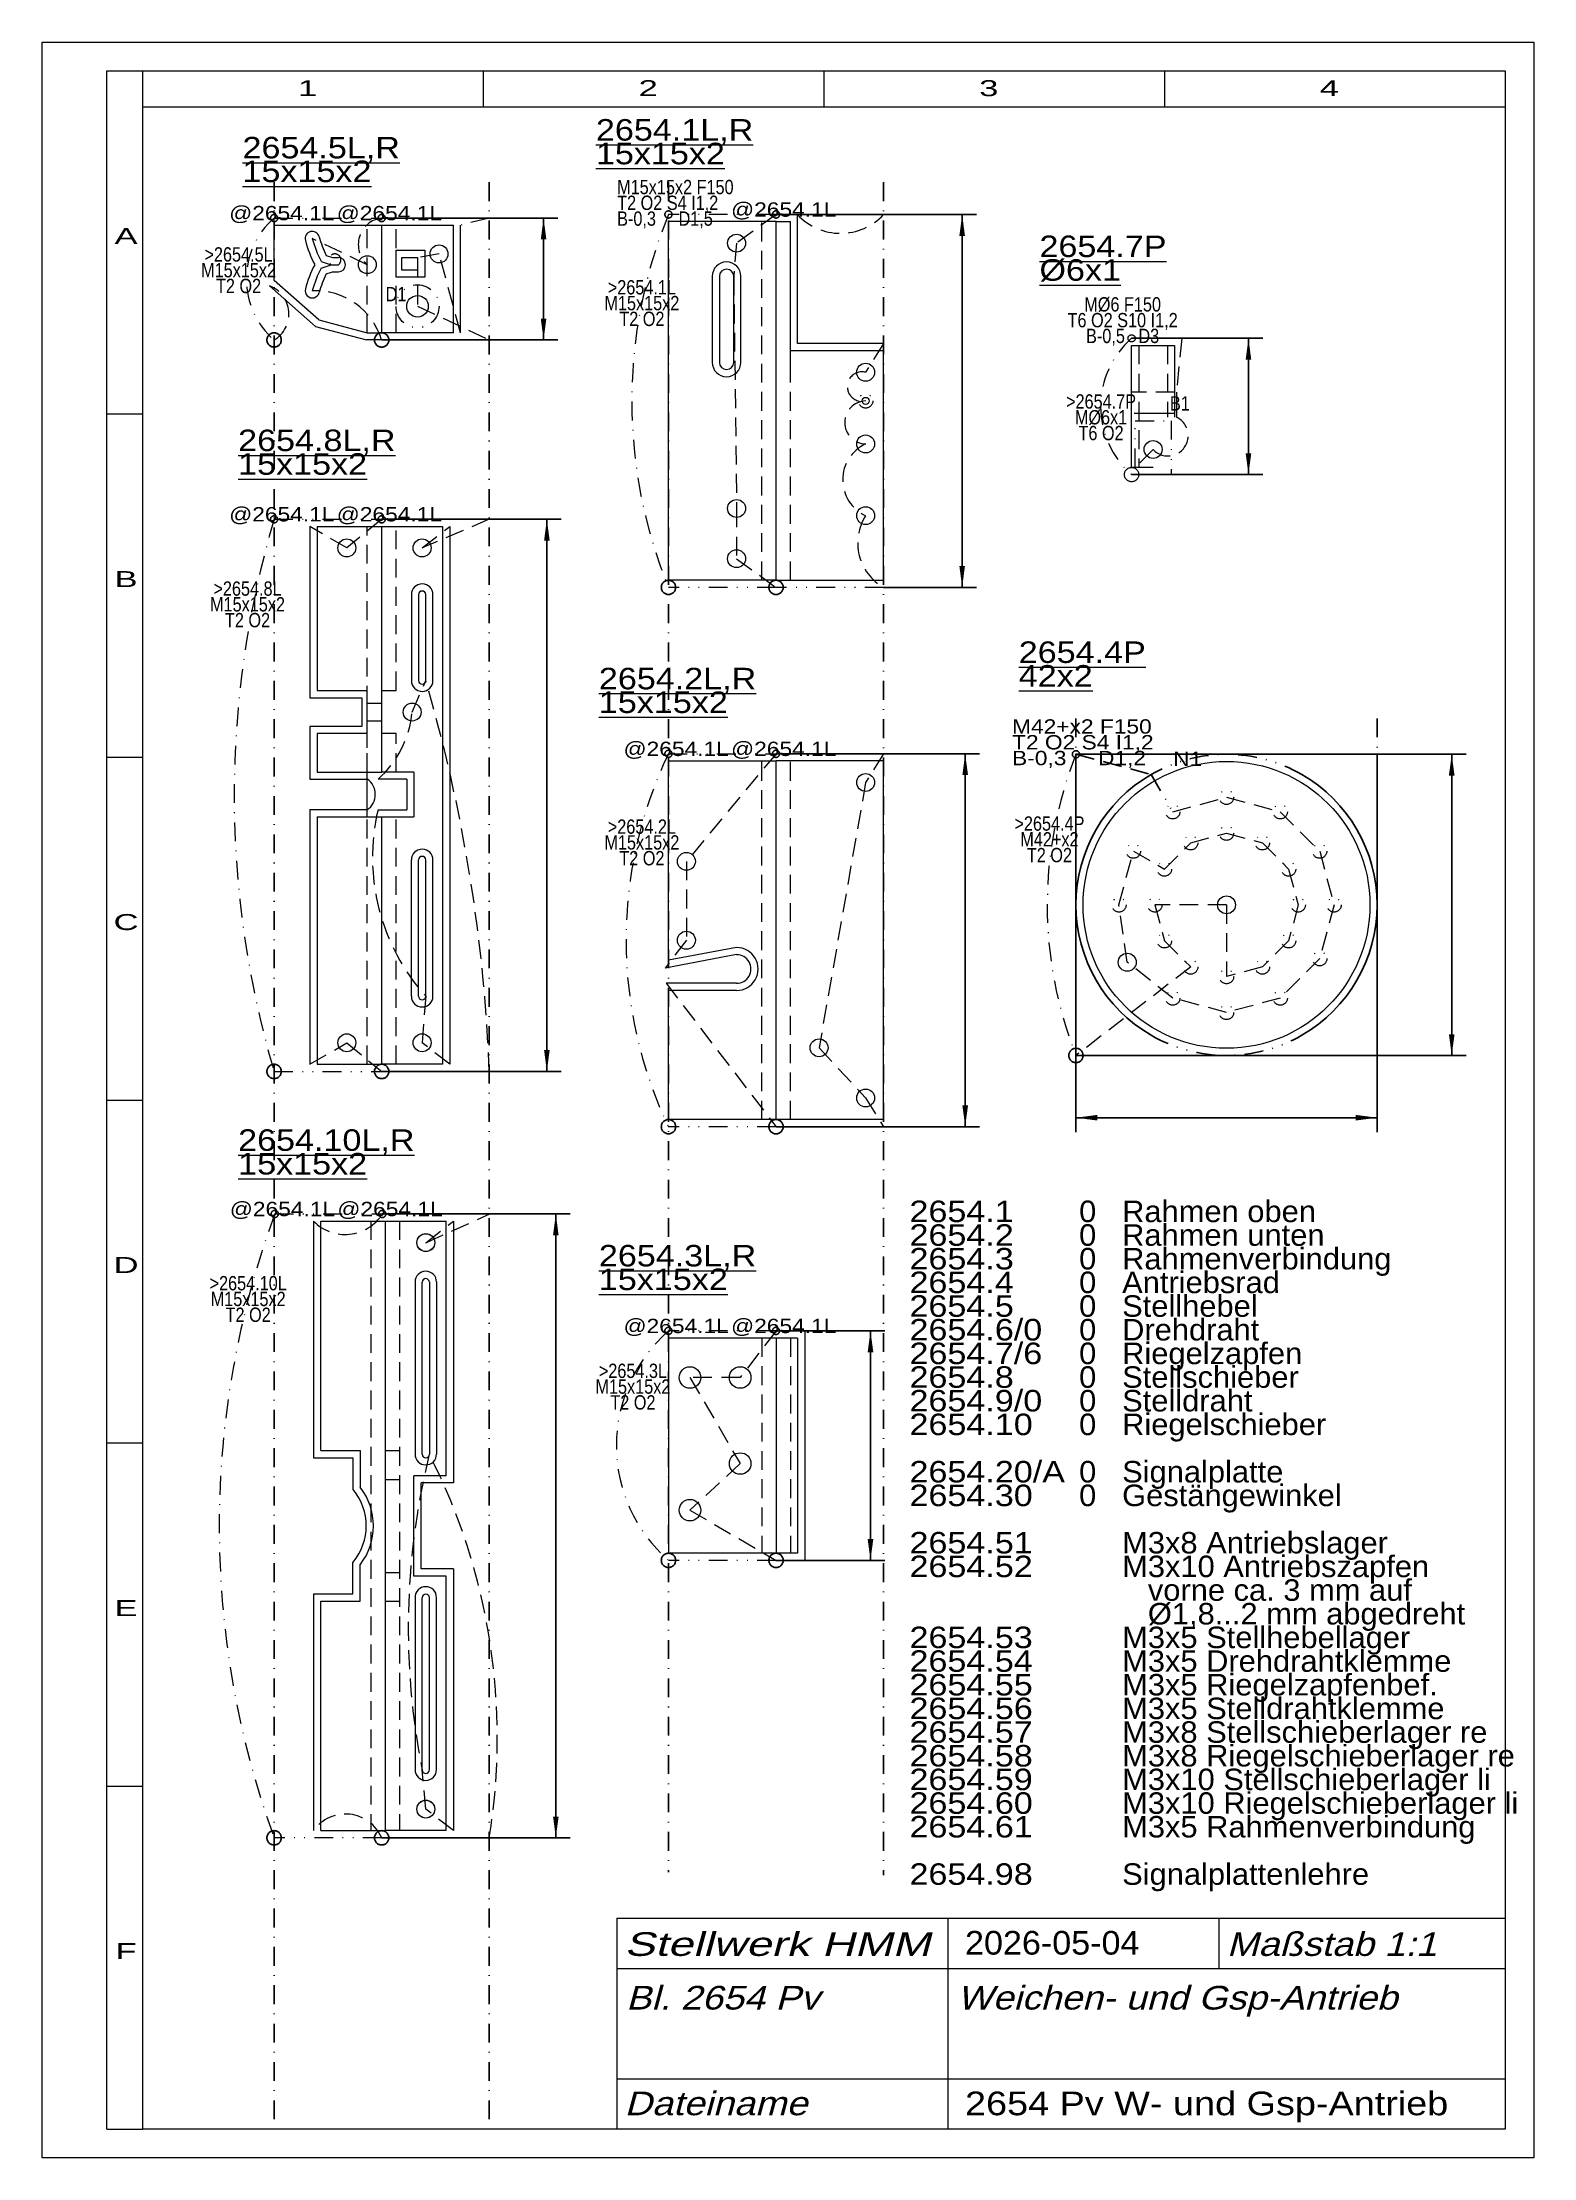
# Model space of a CAD drawing. Extents: x 1 to 209, y 1 to 296.
import ezdxf
from ezdxf.enums import TextEntityAlignment as Align

# ---------------------------------------------------------------- set-up
doc = ezdxf.new("R2010")
doc.units = 0
doc.header["$LTSCALE"] = 5.25
for name, pattern in [('DASHDOT', [1, 0.5, -0.25, 0, -0.25]), ('DASHED', [0.75, 0.5, -0.25]), ('DIVIDE', [1.25, 0.5, -0.25, 0, -0.25, 0, -0.25]), ('PHANTOM', [2.5, 1.25, -0.25, 0.25, -0.25, 0.25, -0.25])]:
    doc.linetypes.add(name, pattern=pattern)
for name, color, linetype, lineweight in [('2654_1-3 RAHMEN', 7, 'CONTINUOUS', 13), ('2654_10 RIEGELSCHIEBER', 171, 'CONTINUOUS', 13), ('2654_10L', 30, 'CONTINUOUS', 13), ('2654_10R', 14, 'CONTINUOUS', 13), ('2654_1L', 30, 'CONTINUOUS', 13), ('2654_1R', 14, 'CONTINUOUS', 13), ('2654_2L', 30, 'CONTINUOUS', 13), ('2654_2R', 14, 'CONTINUOUS', 13), ('2654_3L', 30, 'CONTINUOUS', 13), ('2654_3R', 14, 'CONTINUOUS', 13), ('2654_4 ANTRIEBSRAD', 230, 'CONTINUOUS', 13), ('2654_4P', 30, 'CONTINUOUS', 13), ('2654_5 STELLHEBEL', 150, 'CONTINUOUS', 13), ('2654_5L', 30, 'CONTINUOUS', 13), ('2654_5R', 14, 'CONTINUOUS', 13), ('2654_6 RIEGELZAPFEN', 172, 'CONTINUOUS', 13), ('2654_7P', 14, 'CONTINUOUS', 13), ('2654_8 STELLSCHIEBER', 171, 'CONTINUOUS', 13), ('2654_8L', 30, 'CONTINUOUS', 13), ('2654_8R', 14, 'CONTINUOUS', 13), ('2654___ W-_ GSP-_ SIGNAL-ANTRIEB', 230, 'CONTINUOUS', 13), ('BEMAßUNG', 7, 'CONTINUOUS', 25), ('BESCHRIFTUNG', 7, 'CONTINUOUS', 25), ('MITTELLINIEN', 5, 'DASHDOT', 25), ('STANDARD', 7, 'CONTINUOUS', 0)]:
    doc.layers.add(name, color=color, linetype=linetype, lineweight=lineweight)
doc.styles.add('Arial', font='arial.ttf')

# ---------------------------------------------------------------- blocks, each defined once
blk = doc.blocks.new('D310093568')
at = {"layer": 'BEMAßUNG', "color": 172}
for p, q in [((145.16, 196.71), (145.16, 144.03)), ((187.16, 196.71), (187.16, 144.03)), ((145.16, 146.03), (187.16, 146.03))]:
    blk.add_line(p, q, dxfattribs=at)
at = {"layer": 'BEMAßUNG'}
for points in [[(145.16, 146.03), (148.14, 146.42), (148.14, 145.64)], [(187.16, 146.03), (184.19, 145.64), (184.19, 146.42)]]:
    blk.add_solid(points, dxfattribs=at)
blk = doc.blocks.new('D310093312')
at = {"layer": 'BEMAßUNG', "color": 172}
for p, q in [((48.33, 229.48), (73.37, 229.48)), ((71.37, 229.48), (71.37, 152.48)), ((48.33, 152.48), (73.37, 152.48))]:
    blk.add_line(p, q, dxfattribs=at)
at = {"layer": 'BEMAßUNG'}
for points in [[(71.37, 229.48), (71.76, 226.51), (70.98, 226.51)], [(71.37, 152.48), (70.98, 155.46), (71.76, 155.46)]]:
    blk.add_solid(points, dxfattribs=at)
blk = doc.blocks.new('D310093056')
at = {"layer": 'BEMAßUNG', "color": 172}
for p, q in [((152.92, 254.72), (171.22, 254.72)), ((169.22, 254.72), (169.22, 235.72)), ((152.92, 235.72), (171.22, 235.72))]:
    blk.add_line(p, q, dxfattribs=at)
at = {"layer": 'BEMAßUNG'}
for points in [[(169.22, 254.72), (169.61, 251.74), (168.83, 251.74)], [(169.22, 235.72), (168.83, 238.69), (169.61, 238.69)]]:
    blk.add_solid(points, dxfattribs=at)
blk = doc.blocks.new('D310092800')
at = {"layer": 'BEMAßUNG', "color": 172}
for p, q in [((48.33, 271.49), (72.91, 271.49)), ((70.91, 271.49), (70.91, 254.49)), ((48.33, 254.49), (72.91, 254.49))]:
    blk.add_line(p, q, dxfattribs=at)
at = {"layer": 'BEMAßUNG'}
for points in [[(70.91, 271.49), (71.3, 268.51), (70.52, 268.51)], [(70.91, 254.49), (70.52, 257.46), (71.3, 257.46)]]:
    blk.add_solid(points, dxfattribs=at)
blk = doc.blocks.new('D310092544')
at = {"layer": 'BEMAßUNG', "color": 172}
for p, q in [((48.42, 132.61), (74.62, 132.61)), ((72.62, 132.61), (72.62, 45.61)), ((48.33, 45.61), (74.62, 45.61))]:
    blk.add_line(p, q, dxfattribs=at)
at = {"layer": 'BEMAßUNG'}
for points in [[(72.62, 132.61), (73.01, 129.63), (72.23, 129.63)], [(72.62, 45.61), (72.23, 48.58), (73.01, 48.58)]]:
    blk.add_solid(points, dxfattribs=at)
blk = doc.blocks.new('D310092288')
at = {"layer": 'BEMAßUNG', "color": 172}
for p, q in [((103.33, 271.99), (131.29, 271.99)), ((129.29, 271.99), (129.29, 219.99)), ((118.33, 219.99), (131.29, 219.99))]:
    blk.add_line(p, q, dxfattribs=at)
at = {"layer": 'BEMAßUNG'}
for points in [[(129.29, 271.99), (129.68, 269.01), (128.9, 269.01)], [(129.29, 219.99), (128.9, 222.96), (129.68, 222.96)]]:
    blk.add_solid(points, dxfattribs=at)
blk = doc.blocks.new('D310092032')
at = {"layer": 'BEMAßUNG', "color": 172}
for p, q in [((103.33, 196.78), (131.71, 196.78)), ((129.71, 196.78), (129.71, 144.78)), ((103.33, 144.78), (131.71, 144.78))]:
    blk.add_line(p, q, dxfattribs=at)
at = {"layer": 'BEMAßUNG'}
for points in [[(129.71, 196.78), (130.11, 193.8), (129.32, 193.8)], [(129.71, 144.78), (129.32, 147.75), (130.11, 147.75)]]:
    blk.add_solid(points, dxfattribs=at)
blk = doc.blocks.new('D310090496')
at = {"layer": 'BEMAßUNG', "color": 172}
for p, q in [((103.33, 116.3), (118.5, 116.3)), ((116.5, 116.3), (116.5, 84.3)), ((103.33, 84.3), (118.5, 84.3))]:
    blk.add_line(p, q, dxfattribs=at)
at = {"layer": 'BEMAßUNG'}
for points in [[(116.5, 116.3), (116.9, 113.33), (116.11, 113.33)], [(116.5, 84.3), (116.11, 87.27), (116.9, 87.27)]]:
    blk.add_solid(points, dxfattribs=at)
blk = doc.blocks.new('D310090752')
at = {"layer": 'BEMAßUNG', "color": 172}
for p, q in [((145.16, 196.71), (199.57, 196.71)), ((197.57, 196.71), (197.57, 154.71)), ((145.16, 154.71), (199.57, 154.71))]:
    blk.add_line(p, q, dxfattribs=at)
at = {"layer": 'BEMAßUNG'}
for points in [[(197.57, 196.71), (197.96, 193.73), (197.17, 193.73)], [(197.57, 154.71), (197.17, 157.68), (197.96, 157.68)]]:
    blk.add_solid(points, dxfattribs=at)

msp = doc.modelspace()

# ---------------------------------------------------------------- linework, layer by layer
at = {"layer": '2654_1-3 RAHMEN'}
for p, q in [((88.33, 220.99), (88.33, 270.99)), ((103.33, 270.99), (88.33, 270.99)), ((103.33, 220.99), (103.33, 270.99)), ((103.33, 270.99), (105.33, 270.99)), ((105.33, 250.99), (105.33, 270.99)), ((94.43, 263.37), (94.43, 251.37)), ((98.43, 251.37), (98.43, 263.37)), ((118.33, 252.99), (105.33, 252.99)), ((118.33, 220.99), (118.33, 252.99)), ((103.33, 220.99), (88.33, 220.99)), ((103.33, 220.99), (118.33, 220.99)), ((88.33, 195.78), (103.33, 195.78)), ((88.33, 168), (88.33, 195.78)), ((118.33, 195.78), (103.33, 195.78)), ((103.33, 145.78), (103.33, 195.78)), ((118.33, 145.78), (118.33, 195.78)), ((97.83, 169.78), (88.33, 168)), ((88.33, 145.78), (88.33, 163.78)), ((97.83, 163.78), (88.33, 163.78)), ((103.33, 145.78), (88.33, 145.78)), ((118.33, 145.78), (103.33, 145.78)), ((88.33, 115.3), (88.33, 85.3)), ((103.33, 115.3), (88.33, 115.3)), ((106.33, 115.3), (103.33, 115.3)), ((103.33, 115.3), (103.33, 85.3)), ((106.33, 115.3), (106.33, 85.3)), ((103.33, 85.3), (88.33, 85.3)), ((106.33, 85.3), (103.33, 85.3))]:
    msp.add_line(p, q, dxfattribs=at)
at = {"layer": '2654_1-3 RAHMEN', "linetype": 'DASHED'}
for p, q in [((101.33, 220.99), (101.33, 270.99)), ((105.33, 220.99), (105.33, 250.99)), ((101.33, 145.78), (101.33, 195.78)), ((105.33, 145.78), (105.33, 195.78)), ((101.33, 115.3), (101.33, 85.3)), ((105.33, 115.3), (105.33, 85.3))]:
    msp.add_line(p, q, dxfattribs=at)
at = {"layer": '2654_1-3 RAHMEN'}
msp.add_circle((115.83, 245.99), 0.5, dxfattribs=at)
for centre, radius, start, end in [((96.43, 263.37), 2, 0, 180), ((96.43, 251.37), 2, 180, 360), ((97.84, 166.77), 2.99, 269.8136, 450.1864)]:
    msp.add_arc(centre, radius, start, end, dxfattribs=at)
at = {"layer": '2654_10 RIEGELSCHIEBER'}
for p, q in [((39.83, 131.61), (48.83, 131.61)), ((39.83, 99.61), (39.83, 131.61)), ((48.83, 131.61), (48.83, 46.61)), ((48.83, 131.61), (48.83, 46.61)), ((48.83, 131.61), (57.33, 131.61)), ((57.33, 96.11), (57.33, 131.61)), ((52.98, 123.12), (52.98, 99.12)), ((55.98, 123.12), (55.98, 99.12)), ((39.83, 99.61), (45.33, 99.61)), ((45.33, 99.61), (45.33, 94.52)), ((48.83, 99.61), (50.83, 99.61)), ((48.83, 95.6), (50.83, 95.6)), ((57.33, 96.11), (52.83, 96.11)), ((52.83, 82.11), (52.83, 96.11)), ((45.33, 78.62), (45.33, 83.7)), ((48.83, 82.62), (50.83, 82.62)), ((57.33, 82.11), (52.83, 82.11)), ((57.33, 46.61), (57.33, 82.11)), ((39.83, 78.62), (45.33, 78.62)), ((39.83, 46.61), (39.83, 78.62)), ((48.83, 78.62), (50.83, 78.62)), ((52.98, 79.12), (52.98, 55.12)), ((55.98, 55.12), (55.98, 79.12)), ((39.83, 46.61), (48.83, 46.61)), ((57.33, 46.61), (48.83, 46.61))]:
    msp.add_line(p, q, dxfattribs=at)
at = {"layer": '2654_10 RIEGELSCHIEBER', "linetype": 'DASHED'}
for p, q in [((46.83, 131.61), (46.83, 46.61)), ((50.83, 131.61), (50.83, 46.61))]:
    msp.add_line(p, q, dxfattribs=at)
at = {"layer": '2654_10 RIEGELSCHIEBER'}
for centre in [(54.49, 128.62), (54.49, 49.62)]:
    msp.add_circle(centre, 1.25, dxfattribs=at)
for centre, radius, start, end in [((54.48, 123.12), 1.5, 0, 180), ((54.48, 99.12), 1.5, 180, 360), ((38.36, 89.11), 8.83, 322.1768, 397.8232), ((54.48, 79.12), 1.5, 0, 180), ((54.48, 55.12), 1.5, 180, 360)]:
    msp.add_arc(centre, radius, start, end, dxfattribs=at)
at = {"layer": '2654_10L', "linetype": 'DIVIDE'}
for p, q in [((33.42, 132.61), (48.42, 132.61)), ((48.33, 45.61), (33.33, 45.61))]:
    msp.add_line(p, q, dxfattribs=at)
at = {"layer": '2654_10L'}
for p, q in [((38.83, 131.61), (38.83, 98.61)), ((38.83, 98.61), (44.33, 98.61)), ((44.33, 98.61), (44.33, 94.17)), ((44.33, 79.62), (44.33, 84.05)), ((38.83, 79.62), (38.83, 46.61)), ((38.83, 79.62), (44.33, 79.62))]:
    msp.add_line(p, q, dxfattribs=at)
at = {"layer": '2654_10L', "linetype": 'PHANTOM', "lineweight": 25}
for centre, radius in [((33.42, 132.61), 0.5), ((33.33, 45.61), 1)]:
    msp.add_circle(centre, radius, dxfattribs=at)
at = {"layer": '2654_10L', "linetype": 'DASHED'}
for centre, radius, start, end in [((43.23, 135.88), 6.13, 224.1232, 327.7837), ((43.3, 43.45), 5.48, 23.2663, 144.7157)]:
    msp.add_arc(centre, radius, start, end, dxfattribs=at)
at = {"layer": '2654_10L'}
msp.add_arc((38.36, 89.11), 7.83, 319.7351, 400.2649, dxfattribs=at)
at = {"layer": '2654_10R', "linetype": 'DIVIDE'}
for p, q in [((48.42, 132.61), (63.42, 132.61)), ((48.33, 45.61), (63.33, 45.61))]:
    msp.add_line(p, q, dxfattribs=at)
at = {"layer": '2654_10R', "linetype": 'DASHED'}
for p, q in [((54.49, 128.6), (63.42, 132.61)), ((54.49, 128.6), (58.33, 131.61)), ((54.49, 49.6), (53.98, 55.09)), ((58.33, 46.61), (54.49, 49.6))]:
    msp.add_line(p, q, dxfattribs=at)
at = {"layer": '2654_10R'}
for p, q in [((58.33, 131.61), (58.33, 95.11)), ((53.98, 99.09), (53.98, 123.09)), ((54.98, 123.09), (54.98, 99.09)), ((58.33, 95.11), (53.83, 95.11)), ((53.83, 83.11), (53.83, 95.11)), ((58.33, 83.11), (53.83, 83.11)), ((58.33, 83.11), (58.33, 46.61)), ((53.98, 55.09), (53.98, 79.09)), ((54.98, 55.09), (54.98, 79.09))]:
    msp.add_line(p, q, dxfattribs=at)
at = {"layer": '2654_10R', "linetype": 'PHANTOM', "lineweight": 25}
for centre, radius in [((48.42, 132.61), 0.5), ((48.33, 45.61), 1)]:
    msp.add_circle(centre, radius, dxfattribs=at)
at = {"layer": '2654_10R'}
for centre in [(54.49, 128.6), (54.49, 49.6)]:
    msp.add_circle(centre, 1.25, dxfattribs=at)
for centre, start, end in [((54.48, 123.09), 360, 540), ((54.48, 99.09), 180, 360), ((54.48, 79.09), 360, 540), ((54.48, 55.09), 180, 360)]:
    msp.add_arc(centre, 0.5, start, end, dxfattribs=at)
at = {"layer": '2654_10R', "linetype": 'DASHED'}
for centre, radius, start, end in [((153.35, 74.85), 101.32, 166.1538, 191.2423), ((-22.61, 59.59), 87.07, 350.762, 386.9829)]:
    msp.add_arc(centre, radius, start, end, dxfattribs=at)
at = {"layer": '2654_1L', "linetype": 'DIVIDE'}
for p, q in [((103.33, 271.99), (88.33, 271.99)), ((103.33, 219.99), (88.33, 219.99))]:
    msp.add_line(p, q, dxfattribs=at)
at = {"layer": '2654_1L', "linetype": 'DASHED'}
for p, q in [((103.33, 271.99), (97.83, 267.99)), ((97.83, 267.99), (97.43, 263.37)), ((97.43, 263.37), (97.83, 230.99)), ((97.83, 230.99), (97.83, 223.99)), ((97.83, 223.99), (103.33, 219.99))]:
    msp.add_line(p, q, dxfattribs=at)
at = {"layer": '2654_1L'}
for p, q in [((95.43, 263.37), (95.43, 251.37)), ((97.43, 251.37), (97.43, 263.37))]:
    msp.add_line(p, q, dxfattribs=at)
at = {"layer": '2654_1L', "linetype": 'PHANTOM', "lineweight": 25}
for centre, radius in [((88.33, 271.99), 0.5), ((88.33, 219.99), 1)]:
    msp.add_circle(centre, radius, dxfattribs=at)
at = {"layer": '2654_1L'}
for centre in [(97.83, 267.99), (97.83, 230.99), (97.83, 223.99)]:
    msp.add_circle(centre, 1.25, dxfattribs=at)
for centre, start, end in [((96.43, 263.37), 0, 180), ((96.43, 251.37), 180, 360)]:
    msp.add_arc(centre, 1, start, end, dxfattribs=at)
at = {"layer": '2654_1R', "linetype": 'DIVIDE'}
for p, q in [((118.33, 271.99), (103.33, 271.99)), ((118.33, 219.99), (103.33, 219.99))]:
    msp.add_line(p, q, dxfattribs=at)
at = {"layer": '2654_1R'}
for p, q in [((106.33, 253.99), (106.33, 271.99)), ((115.83, 253.99), (106.33, 253.99))]:
    msp.add_line(p, q, dxfattribs=at)
at = {"layer": '2654_1R', "color": 114, "linetype": 'DIVIDE'}
msp.add_line((118.33, 253.99), (115.83, 253.99), dxfattribs=at)
at = {"layer": '2654_1R', "linetype": 'DASHED'}
msp.add_line((118.33, 253.99), (115.83, 249.99), dxfattribs=at)
at = {"layer": '2654_1R', "linetype": 'PHANTOM', "lineweight": 25}
for centre, radius in [((103.33, 271.99), 0.5), ((103.33, 219.99), 1)]:
    msp.add_circle(centre, radius, dxfattribs=at)
at = {"layer": '2654_1R'}
for centre in [(115.83, 249.99), (115.83, 239.99), (115.83, 229.99)]:
    msp.add_circle(centre, 1.25, dxfattribs=at)
at = {"layer": '2654_1R', "linetype": 'DIVIDE'}
msp.add_circle((115.83, 245.99), 1, dxfattribs=at)
at = {"layer": '2654_1R', "linetype": 'DASHED'}
for centre, radius, start, end in [((112.33, 277.53), 8.17, 222.7254, 317.2746), ((115.33, 247.99), 2.06, 75.986, 284.0446), ((115.91, 242.99), 3, 91.4474, 268.5322), ((118.14, 234.99), 5.51, 114.7871, 245.2129), ((121.82, 226.17), 7.1, 147.5294, 240.5431)]:
    msp.add_arc(centre, radius, start, end, dxfattribs=at)
at = {"layer": '2654_2L', "linetype": 'DIVIDE'}
for p, q in [((88.33, 196.78), (103.33, 196.78)), ((103.33, 144.78), (88.33, 144.78))]:
    msp.add_line(p, q, dxfattribs=at)
at = {"layer": '2654_2L', "linetype": 'DASHED'}
for p, q in [((103.33, 196.78), (90.83, 181.78)), ((90.83, 181.78), (90.83, 170.78)), ((90.83, 170.78), (87.87, 166.9)), ((87.99, 164.78), (103.33, 144.78))]:
    msp.add_line(p, q, dxfattribs=at)
at = {"layer": '2654_2L'}
for p, q in [((97.83, 168.77), (87.87, 166.9)), ((97.83, 164.78), (87.99, 164.78))]:
    msp.add_line(p, q, dxfattribs=at)
at = {"layer": '2654_2L', "linetype": 'PHANTOM', "lineweight": 25}
for centre, radius in [((88.33, 196.78), 0.5), ((88.33, 144.78), 1)]:
    msp.add_circle(centre, radius, dxfattribs=at)
at = {"layer": '2654_2L'}
for centre in [(90.83, 181.78), (90.83, 170.78)]:
    msp.add_circle(centre, 1.25, dxfattribs=at)
msp.add_arc((97.84, 166.77), 1.99, 269.7716, 450.1688, dxfattribs=at)
at = {"layer": '2654_2R', "linetype": 'DIVIDE'}
for p, q in [((118.33, 196.78), (103.33, 196.78)), ((118.33, 144.78), (103.33, 144.78))]:
    msp.add_line(p, q, dxfattribs=at)
at = {"layer": '2654_2R', "linetype": 'DASHED'}
for p, q in [((118.33, 196.78), (115.83, 192.78)), ((115.83, 192.78), (109.33, 155.78)), ((109.33, 155.78), (115.83, 148.78)), ((115.83, 148.78), (118.33, 144.78))]:
    msp.add_line(p, q, dxfattribs=at)
at = {"layer": '2654_2R', "linetype": 'PHANTOM', "lineweight": 25}
for centre, radius in [((103.33, 196.78), 0.5), ((103.33, 144.78), 1)]:
    msp.add_circle(centre, radius, dxfattribs=at)
at = {"layer": '2654_2R'}
for centre in [(115.83, 192.78), (109.33, 155.78), (115.83, 148.78)]:
    msp.add_circle(centre, 1.25, dxfattribs=at)
at = {"layer": '2654_3L', "linetype": 'DIVIDE'}
for p, q in [((103.33, 116.3), (88.33, 116.3)), ((103.33, 84.3), (88.33, 84.3))]:
    msp.add_line(p, q, dxfattribs=at)
at = {"layer": '2654_3L', "linetype": 'DASHED'}
for p, q in [((103.33, 116.3), (98.33, 109.8)), ((98.33, 109.8), (91.33, 109.8)), ((91.33, 109.8), (98.33, 97.8)), ((98.33, 97.8), (91.33, 91.3)), ((91.33, 91.3), (103.33, 84.3))]:
    msp.add_line(p, q, dxfattribs=at)
at = {"layer": '2654_3L', "linetype": 'PHANTOM', "lineweight": 25}
for centre, radius in [((88.33, 116.3), 0.5), ((88.33, 84.3), 1)]:
    msp.add_circle(centre, radius, dxfattribs=at)
at = {"layer": '2654_3L'}
for centre in [(91.33, 109.8), (98.33, 109.8), (98.33, 97.8), (91.33, 91.3)]:
    msp.add_circle(centre, 1.5, dxfattribs=at)
at = {"layer": '2654_3R'}
for p, q in [((103.33, 116.3), (107.33, 116.3)), ((107.33, 116.3), (107.33, 84.3)), ((107.33, 84.3), (103.33, 84.3))]:
    msp.add_line(p, q, dxfattribs=at)
at = {"layer": '2654_3R', "linetype": 'PHANTOM', "lineweight": 25}
for centre, radius in [((103.33, 116.3), 0.5), ((103.33, 84.3), 1)]:
    msp.add_circle(centre, radius, dxfattribs=at)
at = {"layer": '2654_4 ANTRIEBSRAD'}
msp.add_circle((166.16, 175.71), 20, dxfattribs=at)
at = {"layer": '2654_4P', "linetype": 'DASHED', "lineweight": 25}
msp.add_line((145.16, 196.71), (155.66, 193.89), dxfattribs=at)
at = {"layer": '2654_4P', "linetype": 'DIVIDE', "lineweight": 25}
msp.add_line((155.66, 193.89), (158.66, 188.7), dxfattribs=at)
at = {"layer": '2654_4P', "linetype": 'DASHED'}
for p, q in [((158.66, 188.7), (166.16, 190.71)), ((166.16, 190.71), (173.66, 188.7)), ((173.66, 188.7), (179.15, 183.21)), ((151.16, 175.71), (153.17, 183.21)), ((153.17, 183.21), (157.5, 180.71)), ((157.5, 180.71), (161.16, 184.37)), ((161.16, 184.37), (166.16, 185.71)), ((166.16, 185.71), (171.16, 184.37)), ((171.16, 184.37), (174.82, 180.71)), ((179.15, 183.21), (181.16, 175.71)), ((174.82, 180.71), (176.16, 175.71)), ((152.31, 167.71), (151.16, 175.71)), ((166.16, 175.71), (156.16, 175.71)), ((156.16, 175.71), (157.5, 170.71)), ((166.16, 175.71), (166.16, 165.71)), ((176.16, 175.71), (174.82, 170.71)), ((181.16, 175.71), (179.15, 168.21)), ((157.5, 170.71), (161.16, 167.05)), ((174.82, 170.71), (171.16, 167.05)), ((179.15, 168.21), (173.66, 162.72)), ((161.16, 167.05), (145.16, 154.71)), ((158.66, 162.72), (152.31, 167.71)), ((171.16, 167.05), (166.16, 165.71)), ((166.16, 160.71), (158.66, 162.72)), ((173.66, 162.72), (166.16, 160.71))]:
    msp.add_line(p, q, dxfattribs=at)
at = {"layer": '2654_4P', "linetype": 'PHANTOM', "lineweight": 25}
for centre, radius in [((145.16, 196.71), 0.5), ((145.16, 154.71), 1)]:
    msp.add_circle(centre, radius, dxfattribs=at)
at = {"layer": '2654_4P', "linetype": 'DIVIDE'}
for centre in [(158.66, 188.7), (158.66, 188.7), (166.16, 190.71), (173.66, 188.7), (166.16, 185.71), (153.17, 183.21), (161.16, 184.37), (161.16, 184.37), (171.16, 184.37), (179.15, 183.21), (157.5, 180.71), (174.82, 180.71), (151.16, 175.71), (156.16, 175.71), (176.16, 175.71), (181.16, 175.71), (157.5, 170.71), (174.82, 170.71), (179.15, 168.21), (161.16, 167.05), (166.16, 165.71), (171.16, 167.05), (158.66, 162.72), (173.66, 162.72), (166.16, 160.71)]:
    msp.add_circle(centre, 1, dxfattribs=at)
at = {"layer": '2654_4P'}
for centre in [(166.16, 175.71), (152.31, 167.71)]:
    msp.add_circle(centre, 1.25, dxfattribs=at)
at = {"layer": '2654_4P', "linetype": 'DIVIDE', "lineweight": 25}
for start, end in [(60, 120), (240, 300)]:
    msp.add_arc((166.16, 175.71), 21, start, end, dxfattribs=at)
at = {"layer": '2654_4P', "lineweight": 25}
for start, end in [(120, 240), (300, 420)]:
    msp.add_arc((166.16, 175.71), 21, start, end, dxfattribs=at)
at = {"layer": '2654_5 STELLHEBEL'}
for p, q in [((33.33, 270.49), (48.33, 270.49)), ((33.33, 262.78), (33.33, 270.49)), ((48.33, 255.49), (48.33, 270.49)), ((48.33, 270.49), (58.33, 270.49)), ((58.33, 255.49), (58.33, 270.49)), ((40.59, 266.27), (41.46, 265.99)), ((41.46, 265.99), (42.29, 265.99)), ((50.33, 266.99), (54.33, 266.99)), ((50.33, 263.24), (50.33, 266.99)), ((54.33, 266.99), (54.33, 263.24)), ((39.57, 257.3), (33.33, 262.78)), ((40.59, 263.7), (41.46, 263.99)), ((41.46, 263.99), (42.29, 263.99)), ((54.33, 263.24), (50.33, 263.24)), ((39.57, 257.3), (46.33, 255.49)), ((46.33, 255.49), (48.33, 255.49)), ((58.33, 255.49), (48.33, 255.49))]:
    msp.add_line(p, q, dxfattribs=at)
at = {"layer": '2654_5 STELLHEBEL', "linetype": 'DASHED'}
for p, q in [((46.33, 255.49), (46.33, 270.49)), ((50.33, 255.49), (50.33, 270.49))]:
    msp.add_line(p, q, dxfattribs=at)
at = {"layer": '2654_5 STELLHEBEL'}
msp.add_circle((46.33, 264.99), 1.25, dxfattribs=at)
for centre, radius, start, end in [((38.65, 268.63), 1, 15, 195), ((54.11, 272.77), 15, 195, 205.6467), ((54.11, 272.77), 17, 195, 207.2285), ((42.29, 264.99), 1, 270, 450), ((54.11, 257.21), 17, 152.7715, 165), ((54.11, 257.21), 15, 154.3533, 165), ((38.65, 261.35), 1, 165, 345)]:
    msp.add_arc(centre, radius, start, end, dxfattribs=at)
at = {"layer": '2654_5L', "linetype": 'DIVIDE'}
for p, q in [((33.33, 271.49), (48.33, 271.49)), ((48.33, 254.49), (46.2, 254.49))]:
    msp.add_line(p, q, dxfattribs=at)
at = {"layer": '2654_5L', "linetype": 'DASHED'}
msp.add_line((46.33, 264.99), (38.65, 268.63), dxfattribs=at)
at = {"layer": '2654_5L'}
for p, q in [((39.88, 265.45), (41.3, 264.99)), ((39.88, 264.52), (41.3, 264.99)), ((41.3, 264.99), (42.29, 264.99)), ((39.08, 256.39), (32.67, 262.03)), ((39.08, 256.39), (46.2, 254.49))]:
    msp.add_line(p, q, dxfattribs=at)
at = {"layer": '2654_5L', "linetype": 'PHANTOM', "lineweight": 25}
for centre, radius in [((33.33, 271.49), 0.5), ((33.33, 254.49), 1)]:
    msp.add_circle(centre, radius, dxfattribs=at)
at = {"layer": '2654_5L'}
msp.add_circle((46.33, 264.99), 1.25, dxfattribs=at)
at = {"layer": '2654_5L', "linetype": 'DASHED'}
for centre, radius, start, end in [((48.8, 267.79), 3.73, 97.223, 228.5716), ((41.8, 265.66), 0.835, 306.2369, 593.7631), ((31.19, 258.1), 4.2, 300.6891, 429.3196), ((39.07, 251.69), 9.67, 16.834, 92.4754)]:
    msp.add_arc(centre, radius, start, end, dxfattribs=at)
at = {"layer": '2654_5L'}
for centre, start, end in [((54.11, 272.77), 195, 207.1975), ((54.11, 257.21), 152.8025, 165)]:
    msp.add_arc(centre, 16, start, end, dxfattribs=at)
at = {"layer": '2654_5R', "linetype": 'DIVIDE'}
for p, q in [((48.33, 271.49), (63.33, 271.49)), ((63.33, 271.49), (59.33, 270.49)), ((48.33, 254.49), (63.33, 254.49))]:
    msp.add_line(p, q, dxfattribs=at)
at = {"layer": '2654_5R'}
for p, q in [((59.33, 255.49), (59.33, 270.49)), ((51.13, 265.99), (53.33, 265.99)), ((51.13, 264.24), (51.13, 265.99)), ((53.33, 265.99), (53.33, 264.24)), ((53.33, 264.24), (51.13, 264.24))]:
    msp.add_line(p, q, dxfattribs=at)
at = {"layer": '2654_5R', "linetype": 'DASHED'}
for p, q in [((56.33, 266.49), (53.33, 265.99)), ((53.33, 265.99), (53.33, 259.19)), ((59.33, 255.49), (56.33, 266.49)), ((53.33, 259.19), (63.33, 254.49))]:
    msp.add_line(p, q, dxfattribs=at)
at = {"layer": '2654_5R', "linetype": 'PHANTOM', "lineweight": 25}
for centre, radius in [((48.33, 271.49), 0.5), ((48.33, 254.49), 1)]:
    msp.add_circle(centre, radius, dxfattribs=at)
at = {"layer": '2654_5R'}
for centre, radius in [((56.33, 266.49), 1.25), ((53.33, 259.19), 1.5)]:
    msp.add_circle(centre, radius, dxfattribs=at)
at = {"layer": '2654_5R', "linetype": 'DIVIDE'}
msp.add_circle((53.33, 259.19), 3, dxfattribs=at)
at = {"layer": '2654_6 RIEGELZAPFEN'}
for p, q in [((152.92, 253.72), (158.92, 253.72)), ((152.92, 236.72), (152.92, 253.72)), ((158.92, 253.72), (158.92, 243.72)), ((158.92, 244.22), (155.92, 244.22)), ((155.92, 236.72), (152.92, 236.72))]:
    msp.add_line(p, q, dxfattribs=at)
at = {"layer": '2654_6 RIEGELZAPFEN', "linetype": 'DASHED'}
for p, q in [((153.92, 253.72), (153.92, 236.72)), ((157.92, 253.72), (157.92, 243.72)), ((158.92, 247.22), (152.92, 247.22)), ((155.92, 244.22), (152.92, 244.22))]:
    msp.add_line(p, q, dxfattribs=at)
at = {"layer": '2654_7P', "linetype": 'DIVIDE'}
for p, q in [((152.92, 254.72), (159.92, 254.72)), ((153.42, 236.72), (153.42, 243.22)), ((153.42, 243.22), (158.42, 243.22)), ((158.42, 243.22), (158.42, 235.72)), ((158.42, 235.72), (152.92, 235.72))]:
    msp.add_line(p, q, dxfattribs=at)
at = {"layer": '2654_7P', "linetype": 'DASHED'}
for p, q in [((159.92, 254.72), (159.17, 247.22)), ((155.92, 239.22), (153.42, 236.72))]:
    msp.add_line(p, q, dxfattribs=at)
at = {"layer": '2654_7P', "linetype": 'CONTINUOUS'}
msp.add_line((159.17, 247.22), (159.17, 243.72), dxfattribs=at)
at = {"layer": '2654_7P', "linetype": 'PHANTOM'}
for centre, radius in [((152.92, 254.72), 0.5), ((152.92, 235.72), 1)]:
    msp.add_circle(centre, radius, dxfattribs=at)
at = {"layer": '2654_7P'}
msp.add_circle((155.92, 239.22), 1.25, dxfattribs=at)
at = {"layer": '2654_7P', "linetype": 'DASHED'}
msp.add_arc((157.98, 241.15), 2.83, 223.2265, 425.0982, dxfattribs=at)
at = {"layer": '2654_8 STELLSCHIEBER'}
for p, q in [((39.33, 228.48), (39.33, 205.61)), ((39.33, 228.48), (48.33, 228.48)), ((48.33, 228.48), (56.83, 228.48)), ((48.33, 194.23), (48.33, 228.48)), ((56.83, 228.48), (56.83, 153.48)), ((52.48, 218.98), (52.48, 206.98)), ((55.48, 206.98), (55.48, 218.98)), ((39.33, 205.61), (46.33, 205.61)), ((46.33, 197.61), (46.33, 203.61)), ((48.33, 205.61), (50.33, 205.61)), ((46.33, 199.61), (39.33, 199.61)), ((39.33, 199.61), (39.33, 194.24)), ((50.33, 199.61), (48.33, 199.61)), ((39.33, 194.24), (46.33, 194.24)), ((46.33, 187.99), (46.33, 194.24)), ((52.83, 194.23), (48.33, 194.23)), ((52.83, 194.23), (52.83, 187.98)), ((39.33, 187.99), (46.33, 187.99)), ((39.33, 187.99), (39.33, 153.48)), ((48.33, 153.48), (48.33, 187.99)), ((48.33, 187.98), (52.83, 187.98)), ((52.48, 162.98), (52.48, 181.98)), ((55.48, 162.98), (55.48, 181.98)), ((39.33, 153.48), (48.33, 153.48)), ((56.83, 153.48), (48.33, 153.48))]:
    msp.add_line(p, q, dxfattribs=at)
at = {"layer": '2654_8 STELLSCHIEBER', "linetype": 'DASHED'}
for p, q in [((46.33, 203.61), (46.33, 228.48)), ((50.33, 205.61), (50.33, 228.48)), ((46.33, 203.86), (48.33, 203.86)), ((46.33, 201.36), (48.33, 201.36)), ((46.33, 194.24), (46.33, 199.61)), ((50.33, 194.23), (50.33, 199.61)), ((46.33, 194.24), (48.33, 194.24)), ((46.33, 153.48), (46.33, 187.99)), ((46.33, 187.99), (48.33, 187.99)), ((50.33, 153.48), (50.33, 187.98))]:
    msp.add_line(p, q, dxfattribs=at)
at = {"layer": '2654_8 STELLSCHIEBER'}
for centre, start, end in [((53.98, 218.98), 0, 180), ((53.98, 206.98), 180, 360), ((53.98, 181.98), 0, 180), ((53.98, 162.98), 180, 360)]:
    msp.add_arc(centre, 1.5, start, end, dxfattribs=at)
at = {"layer": '2654_8L', "linetype": 'DIVIDE'}
for p, q in [((33.33, 229.48), (48.33, 229.48)), ((33.33, 152.48), (48.33, 152.48))]:
    msp.add_line(p, q, dxfattribs=at)
at = {"layer": '2654_8L'}
for p, q in [((38.33, 228.48), (38.33, 204.6)), ((38.33, 204.6), (45.58, 204.6)), ((45.58, 204.6), (45.58, 200.6)), ((45.58, 200.6), (38.33, 200.6)), ((38.33, 200.6), (38.33, 193.24)), ((38.33, 193.24), (46.33, 193.24)), ((38.33, 188.99), (46.33, 188.99)), ((38.33, 188.99), (38.33, 153.48))]:
    msp.add_line(p, q, dxfattribs=at)
at = {"layer": '2654_8L', "linetype": 'DASHED'}
for p, q in [((43.47, 225.49), (38.33, 228.48)), ((48.33, 229.48), (43.47, 225.49)), ((38.33, 153.48), (43.47, 156.48)), ((43.47, 156.48), (48.33, 152.48))]:
    msp.add_line(p, q, dxfattribs=at)
at = {"layer": '2654_8L', "linetype": 'PHANTOM', "lineweight": 25}
for centre, radius in [((33.33, 229.48), 0.5), ((33.33, 152.48), 1)]:
    msp.add_circle(centre, radius, dxfattribs=at)
at = {"layer": '2654_8L'}
for centre in [(43.47, 225.49), (43.47, 156.48)]:
    msp.add_circle(centre, 1.25, dxfattribs=at)
msp.add_arc((44.84, 191.11), 2.6, 305.1016, 414.8984, dxfattribs=at)
at = {"layer": '2654_8R', "linetype": 'DIVIDE'}
for p, q in [((48.33, 229.48), (63.33, 229.48)), ((48.33, 152.48), (63.33, 152.48))]:
    msp.add_line(p, q, dxfattribs=at)
at = {"layer": '2654_8R', "linetype": 'DASHED'}
for p, q in [((63.33, 229.48), (53.97, 225.49)), ((53.97, 225.49), (57.83, 228.48)), ((52.58, 202.6), (54.48, 206.98)), ((54.48, 162.98), (53.97, 156.48)), ((57.83, 153.48), (53.97, 156.48))]:
    msp.add_line(p, q, dxfattribs=at)
at = {"layer": '2654_8R'}
for p, q in [((57.83, 228.48), (57.83, 153.48)), ((53.48, 218.98), (53.48, 206.98)), ((54.48, 206.98), (54.48, 218.98)), ((51.83, 193.23), (47.83, 193.23)), ((51.83, 193.23), (51.83, 188.98)), ((47.83, 188.98), (51.83, 188.98)), ((53.48, 162.98), (53.48, 181.98)), ((54.48, 162.98), (54.48, 181.98))]:
    msp.add_line(p, q, dxfattribs=at)
at = {"layer": '2654_8R', "linetype": 'PHANTOM', "lineweight": 25}
for centre, radius in [((48.33, 229.48), 0.5), ((48.33, 152.48), 1)]:
    msp.add_circle(centre, radius, dxfattribs=at)
at = {"layer": '2654_8R'}
for centre in [(53.97, 225.49), (52.58, 202.6), (53.97, 156.48)]:
    msp.add_circle(centre, 1.25, dxfattribs=at)
for centre, start, end in [((53.98, 218.98), 0, 180), ((53.98, 206.98), 180, 360), ((53.98, 181.98), 0, 180), ((53.98, 162.98), 180, 360)]:
    msp.add_arc(centre, 0.5, start, end, dxfattribs=at)
at = {"layer": '2654_8R', "linetype": 'DASHED'}
for centre, radius, start, end in [((-159.37, 144.29), 222.85, 2.1068, 16.3388), ((38.31, 203.94), 14.33, 311.6135, 354.6469), ((75.99, 182.34), 28.94, 166.7284, 221.973)]:
    msp.add_arc(centre, radius, start, end, dxfattribs=at)
at = {"layer": '2654___ W-_ GSP-_ SIGNAL-ANTRIEB', "linetype": 'DASHDOT'}
for centre, radius, start, end in [((40.74, 262.99), 11.28, 131.0999, 228.9001), ((151.95, 245.99), 68.73, 157.773, 202.227), ((161.21, 245.22), 12.61, 131.0999, 228.9001), ((163.54, 190.98), 135.78, 163.5284, 196.4716), ((142.48, 170.78), 60.07, 154.3517, 205.6483), ((198.09, 175.71), 56.94, 158.3572, 201.6428), ((152.3, 88.99), 126.63, 159.8495, 200.0329), ((102.29, 100.3), 21.23, 131.0999, 228.9001)]:
    msp.add_arc(centre, radius, start, end, dxfattribs=at)
at = {"layer": 'MITTELLINIEN'}
for p, q in [((33.33, 276.49), (33.33, 4.41)), ((63.33, 276.49), (63.33, 5.33)), ((88.33, 276.49), (88.33, 40.81)), ((118.33, 276.49), (118.33, 40.39)), ((145.16, 201.71), (145.16, 149.71)), ((187.16, 201.71), (187.16, 149.71))]:
    msp.add_line(p, q, dxfattribs=at)
at = {"layer": 'STANDARD'}
for p, q in [((1, 1), (1, 296)), ((1, 296), (209, 296)), ((209, 296), (209, 1)), ((10, 5), (10, 292)), ((10, 292), (15, 292)), ((15, 292), (205, 292)), ((15, 287), (15, 292)), ((62.5, 292), (62.5, 287)), ((110, 292), (110, 287)), ((157.5, 292), (157.5, 287)), ((205, 292), (205, 287)), ((15, 287), (205, 287)), ((15, 5), (15, 287)), ((205, 287), (205, 5)), ((10, 244.17), (15, 244.17)), ((10, 196.33), (15, 196.33)), ((205, 182.12), (205, 5.12)), ((10, 148.5), (15, 148.5)), ((10, 100.67), (15, 100.67)), ((10, 52.83), (15, 52.83)), ((10, 5), (15, 5)), ((205, 5), (15, 5)), ((209, 1), (1, 1))]:
    msp.add_line(p, q, dxfattribs=at)
at = {"layer": 'STANDARD', "lineweight": 0}
for p, q in [((81.11, 34.4), (205, 34.4)), ((81.11, 34.4), (81.11, 5)), ((127.31, 34.4), (127.31, 5)), ((165.11, 34.4), (165.11, 27.4)), ((81.11, 27.4), (205, 27.4)), ((81.11, 12), (205, 12))]:
    msp.add_line(p, q, dxfattribs=at)

# ---------------------------------------------------------------- block references
at = {"layer": 'BEMAßUNG'}
for name in ['D310092800', 'D310092288', 'D310093056', 'D310093312', 'D310092032', 'D310093568', 'D310090752', 'D310092544', 'D310090496']:
    msp.add_blockref(name, (0, 0), dxfattribs=at)

# ---------------------------------------------------------------- texts
at = {"layer": '2654_10L', "style": 'Arial', "width": 1.135129}
msp.add_text('@2654.1L', height=2, dxfattribs=at).set_placement((27.15, 134.3), align=Align.TOP_LEFT)
at = {"layer": '2654_10R', "style": 'Arial', "width": 1.135129}
msp.add_text('@2654.1L', height=2, dxfattribs=at).set_placement((42.15, 134.3), align=Align.TOP_LEFT)
at = {"layer": '2654_1L', "insert": (81.17, 276.82), "char_height": 2, "attachment_point": 1, "line_spacing_factor": 0.66, "style": 'Arial'}
msp.add_mtext('\\W0.810867;M15x15x2 F150\\PT2 O2 S4 I1,2\\PB-0,3     D1,5', dxfattribs=at)
at = {"layer": '2654_1R', "style": 'Arial', "width": 1.135129}
msp.add_text('@2654.1L', height=2, dxfattribs=at).set_placement((97.06, 273.68), align=Align.TOP_LEFT)
at = {"layer": '2654_2L', "style": 'Arial', "width": 1.135129}
msp.add_text('@2654.1L', height=2, dxfattribs=at).set_placement((82.06, 198.47), align=Align.TOP_LEFT)
at = {"layer": '2654_2R', "style": 'Arial', "width": 1.135129}
msp.add_text('@2654.1L', height=2, dxfattribs=at).set_placement((97.06, 198.47), align=Align.TOP_LEFT)
at = {"layer": '2654_3L', "style": 'Arial', "width": 1.135129}
msp.add_text('@2654.1L', height=2, dxfattribs=at).set_placement((82.06, 117.99), align=Align.TOP_LEFT)
at = {"layer": '2654_3R', "style": 'Arial', "width": 1.135129}
msp.add_text('@2654.1L', height=2, dxfattribs=at).set_placement((97.06, 117.99), align=Align.TOP_LEFT)
at = {"layer": '2654_4P', "linetype": 'DASHED', "style": 'Arial', "width": 1.135027}
msp.add_text('N1', height=2, dxfattribs=at).set_placement((158.71, 197.08), align=Align.TOP_LEFT)
at = {"layer": '2654_4P', "insert": (136.25, 201.59), "char_height": 2, "attachment_point": 1, "line_spacing_factor": 0.66, "style": 'Arial'}
msp.add_mtext('\\W1.135108;M42+x2 F150\\PT2 O2 S4 I1,2\\PB-0,3     D1,2', dxfattribs=at)
at = {"layer": '2654_5L', "style": 'Arial', "width": 1.135129}
msp.add_text('@2654.1L', height=2, dxfattribs=at).set_placement((27.06, 273.18), align=Align.TOP_LEFT)
at = {"layer": '2654_5R', "style": 'Arial', "width": 1.135129}
msp.add_text('@2654.1L', height=2, dxfattribs=at).set_placement((42.06, 273.18), align=Align.TOP_LEFT)
at = {"layer": '2654_5R', "linetype": 'DIVIDE', "style": 'Arial', "width": 0.810867}
msp.add_text('D1', height=2, dxfattribs=at).set_placement((48.88, 261.89), align=Align.TOP_LEFT)
at = {"layer": '2654_7P', "linetype": 'DIVIDE', "style": 'Arial', "width": 0.810868}
msp.add_text('B1', height=2, dxfattribs=at).set_placement((158.27, 246.65), align=Align.TOP_LEFT)
at = {"layer": '2654_7P', "insert": (151.67, 257.07), "char_height": 2, "attachment_point": 5, "line_spacing_factor": 0.66, "style": 'Arial'}
msp.add_mtext('\\W0.810867;MØ6 F150\\PT6 O2 S10 I1,2\\PB-0,5   D3', dxfattribs=at)
at = {"layer": '2654_8L', "style": 'Arial', "width": 1.135129}
msp.add_text('@2654.1L', height=2, dxfattribs=at).set_placement((27.06, 231.18), align=Align.TOP_LEFT)
at = {"layer": '2654_8R', "style": 'Arial', "width": 1.135129}
msp.add_text('@2654.1L', height=2, dxfattribs=at).set_placement((42.06, 231.18), align=Align.TOP_LEFT)
at = {"layer": '2654___ W-_ GSP-_ SIGNAL-ANTRIEB', "line_spacing_factor": 0.66, "style": 'Arial'}
for s, insert, char_height, attachment_point in [('\\W1.135103;\\L2654.1L,R\\P15x15x2', (78.21, 285.29), 3, 1), ('\\W1.135103;\\L2654.5L,R\\P15x15x2', (28.92, 282.81), 3, 1), ('\\W1.135098;\\L2654.7P\\PØ6x1', (140.07, 269.05), 3, 1), ('\\W0.810845;>2654.5L\\PM15x15x2\\PT2 O2', (28.37, 264.21), 2, 5), ('\\W0.810845;>2654.1L\\PM15x15x2\\PT2 O2', (84.62, 259.62), 2, 5), ('\\W0.810845;>2654.7P\\PMØ6x1\\PT6 O2', (148.66, 243.7), 2, 5), ('\\W1.135103;\\L2654.8L,R\\P15x15x2', (28.31, 241.99), 3, 1), ('\\W0.810845;>2654.8L\\PM15x15x2\\PT2 O2', (29.62, 217.61), 2, 5), ('\\W1.135098;\\L2654.4P\\P42x2', (137.18, 212.45), 3, 1), ('\\W1.135103;\\L2654.2L,R\\P15x15x2', (78.62, 208.77), 3, 1), ('\\W0.810845;>2654.2L\\PM15x15x2\\PT2 O2', (84.62, 184.41), 2, 5), ('\\W0.810845;>2654.4P\\PM42+x2\\PT2 O2', (141.46, 184.84), 2, 5), ('\\W1.135108;\\L2654.10L,R\\P15x15x2', (28.31, 144.41), 3, 1), ('\\W1.135138;2654.1\\P2654.2\\P2654.3\\P2654.4\\P2654.5\\P2654.6/0\\P2654.7/6\\P2654.8\\P2654.9/0\\P2654.10\\P\\P2654.20/A\\P2654.30\\P\\P2654.51\\P2654.52\\P\\P\\P2654.53\\P2654.54\\P2654.55\\P2654.56\\P2654.57\\P2654.58\\P2654.59\\P2654.60\\P2654.61\\P\\P2654.98', (121.94, 134.47), 3, 1), ('\\W1.026814;0\\P0\\P0\\P0\\P0\\P0\\P0\\P0\\P0\\P0\\P\\P0\\P0\\P', (145.6, 134.47), 3, 1), ('\\W1.026854;Rahmen oben\\PRahmen unten\\PRahmenverbindung\\PAntriebsrad\\PStellhebel\\PDrehdraht\\PRiegelzapfen\\PStellschieber\\PStelldraht\\PRiegelschieber\\P\\PSignalplatte\\PGestängewinkel\\P\\PM3x8 Antriebslager     \\PM3x10 Antriebszapfen\\P   vorne ca. 3 mm auf \\P   Ø1,8...2 mm abgedreht\\PM3x5 Stellhebellager\\PM3x5 Drehdrahtklemme    \\PM3x5 Riegelzapfenbef.\\PM3x5 Stelldrahtklemme    \\PM3x8 Stellschieberlager re\\PM3x8 Riegelschieberlager re\\PM3x10 Stellschieberlager li\\PM3x10 Riegelschieberlager li\\PM3x5 Rahmenverbindung\\P\\PSignalplattenlehre', (151.6, 134.47), 3, 1), ('\\W1.135103;\\L2654.3L,R\\P15x15x2', (78.62, 128.29), 3, 1), ('\\W0.810848;>2654.10L\\PM15x15x2\\PT2 O2', (29.71, 120.74), 2, 5), ('\\W0.810845;>2654.3L\\PM15x15x2\\PT2 O2', (83.37, 108.52), 2, 5)]:
    msp.add_mtext(s, dxfattribs=dict(at, insert=insert, char_height=char_height, attachment_point=attachment_point))
at = {"layer": 'BESCHRIFTUNG', "style": 'Arial', "oblique": 15}
for s, width, p in [('Stellwerk HMM', 1.375804, (82.2, 32.44)), ('Maßstab 1:1', 1.143719, (166.2, 32.44)), ('Bl. 2654 Pv', 1.143716, (82.42, 24.96)), ('Weichen- und Gsp-Antrieb ', 1.130193, (128.62, 24.96)), ('Dateiname', 1.143709, (82.2, 10.22))]:
    msp.add_text(s, height=3.3, dxfattribs=dict(at, width=width)).set_placement(p, align=Align.TOP_LEFT)
at = {"layer": 'BESCHRIFTUNG', "style": 'Arial'}
for s, width, p in [('2026-05-04', 1.031837, (129.69, 32.62)), ('2654 Pv W- und Gsp-Antrieb', 1.143704, (129.69, 10.22))]:
    msp.add_text(s, height=3.3, dxfattribs=dict(at, width=width)).set_placement(p, align=Align.TOP_LEFT)
at = {"layer": 'STANDARD', "style": 'Arial'}
for s, width, p in [('1', 1.547923, (38, 290.72)), ('2', 1.547922, (85.5, 290.72)), ('3', 1.547923, (133, 290.72)), ('4', 1.547923, (180.5, 290.72)), ('A', 1.547987, (12.68, 270.1)), ('B', 1.547987, (12.68, 222.26)), ('C', 1.548103, (12.68, 174.43)), ('D', 1.548104, (12.68, 126.6)), ('E', 1.547987, (12.68, 78.76)), ('F', 1.547769, (12.68, 30.93))]:
    msp.add_text(s, height=2.23, dxfattribs=dict(at, width=width)).set_placement(p, align=Align.TOP_CENTER)

doc.saveas('drawing.dxf')
